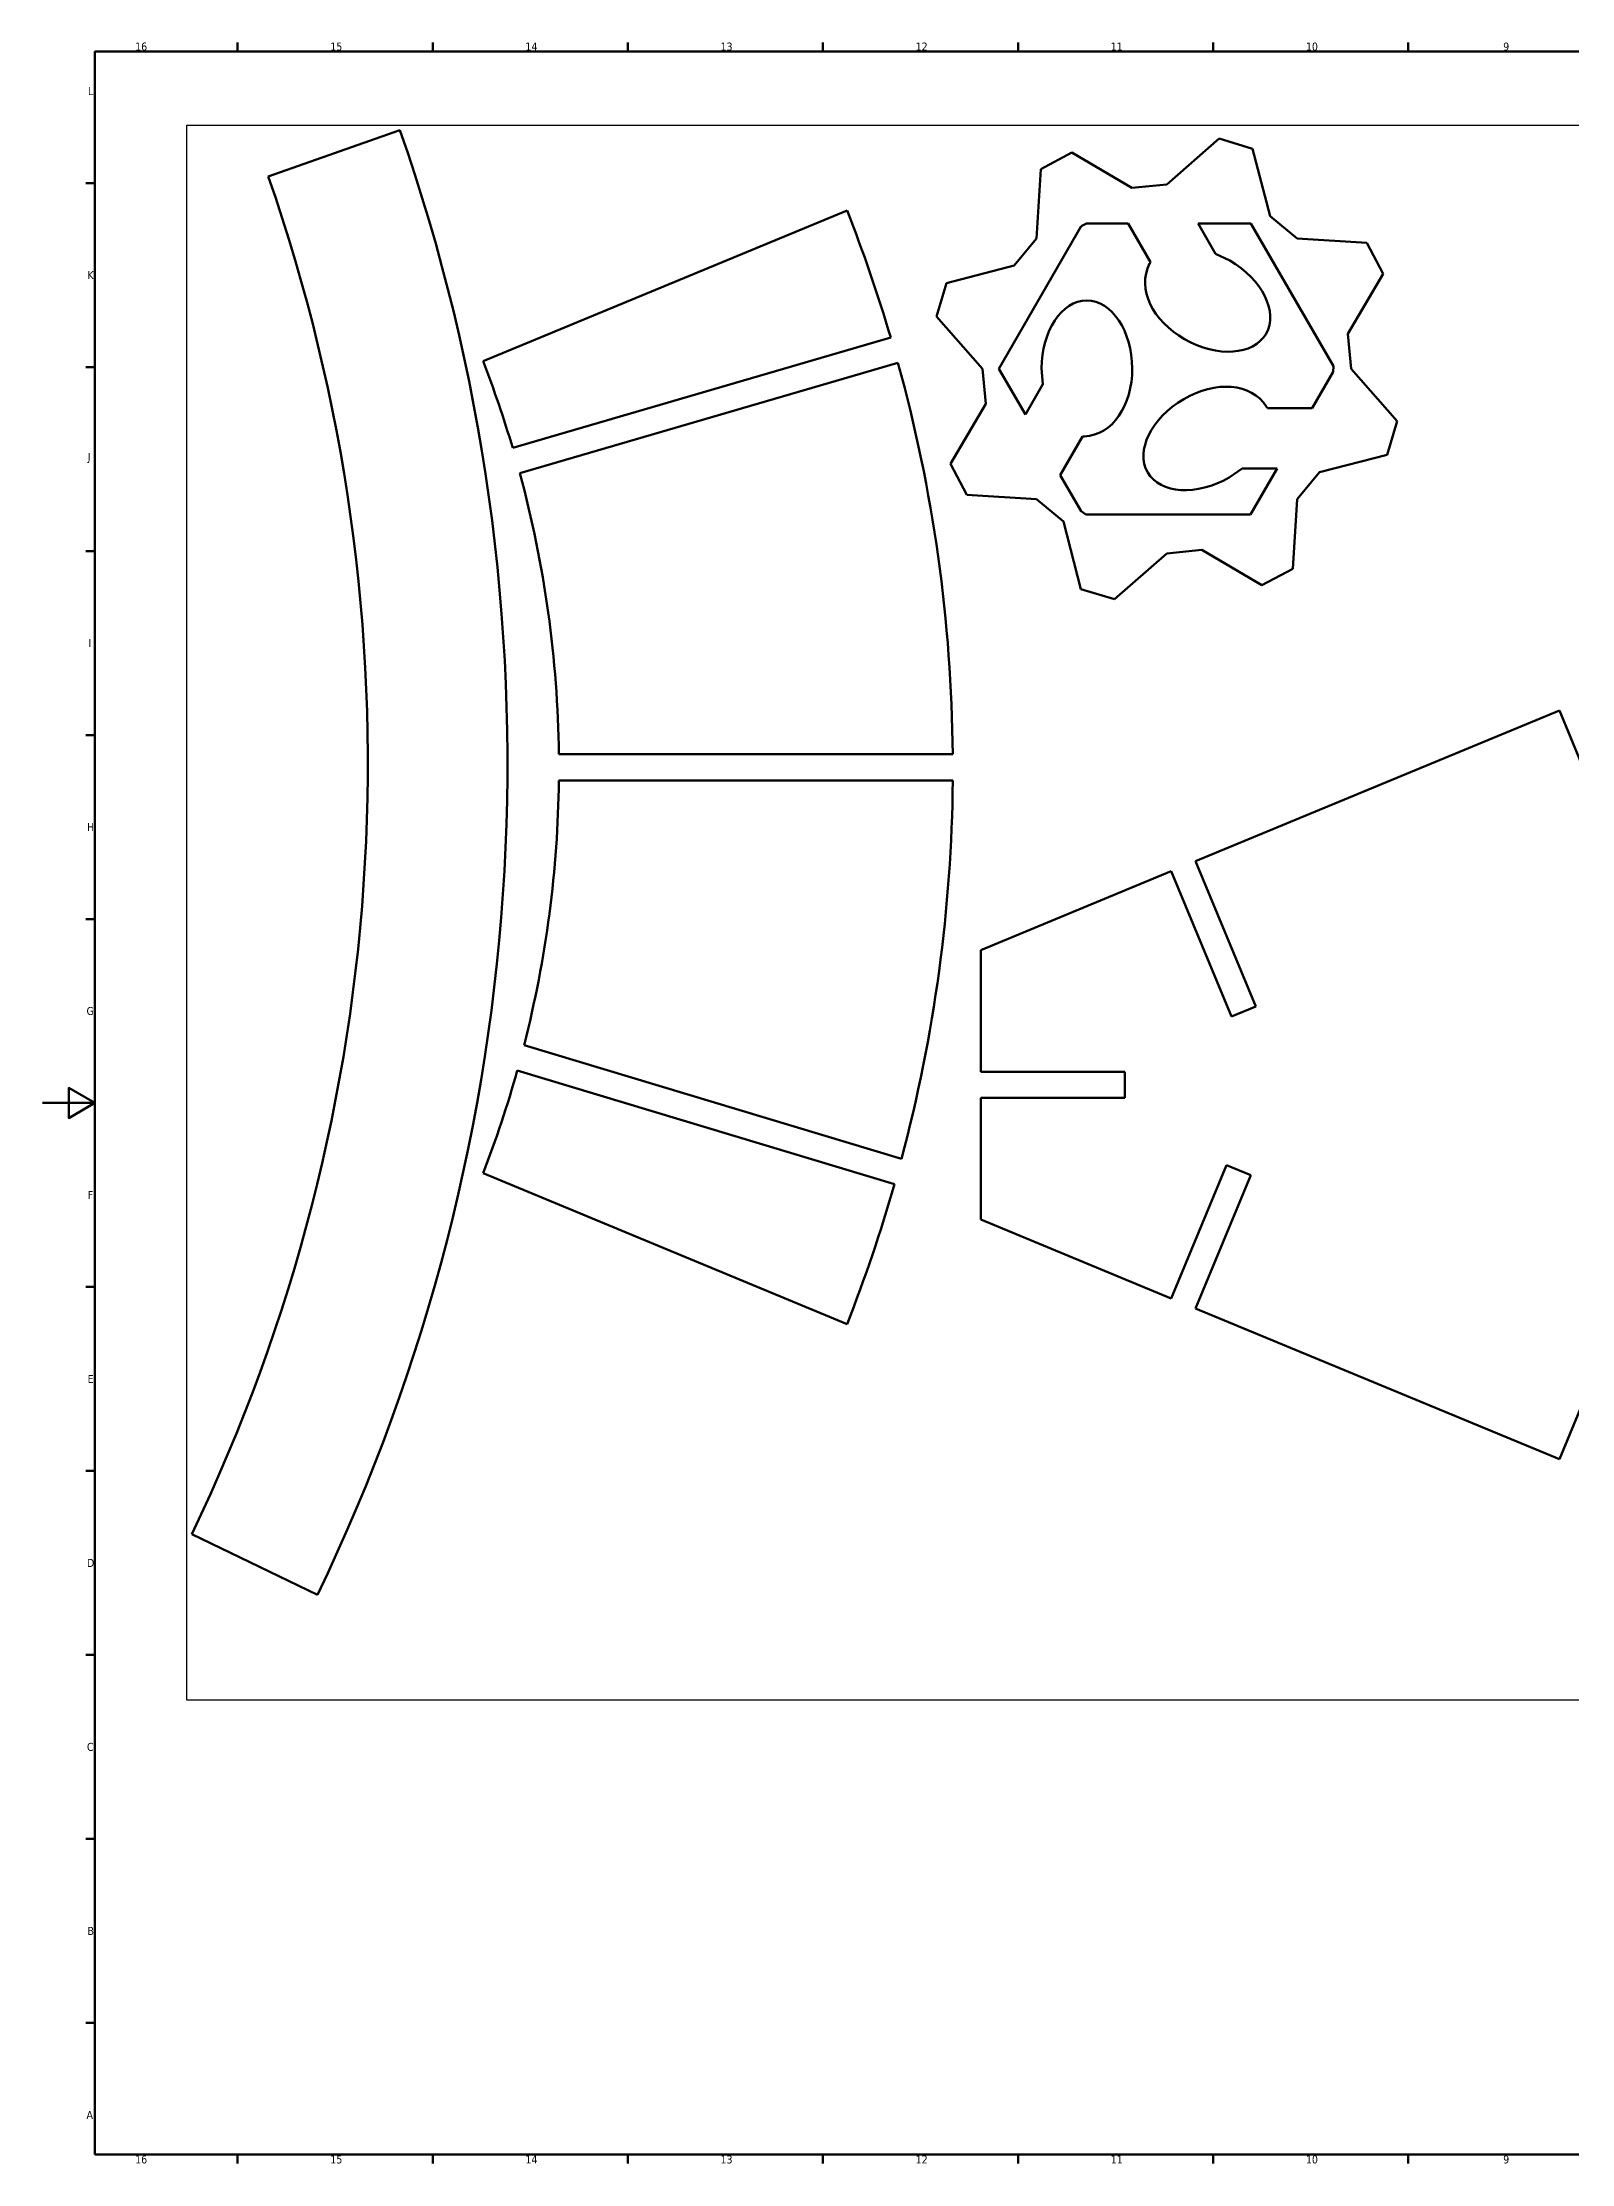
# Model space of a CAD drawing. Header units: millimetres. Extents: x 0 to 1189, y 0 to 841.
# Drawn here: x 0 to 582, y 16 to 825 of the extents above; entities that cross this region are included whole.
import ezdxf

# ---------------------------------------------------------------- set-up
doc = ezdxf.new("R2010")
doc.units = ezdxf.units.MM
doc.layers.get('0').update_dxf_attribs({"lineweight": 25})
for name, color, linetype, lineweight in [('Border (ANSI)', 7, 'Continuous', 70), ('Sketch Geometry (ANSI)', 7, 'Continuous', 25), ('Visible (ANSI)', 7, 'Continuous', 50)]:
    doc.layers.add(name, color=color, linetype=linetype, lineweight=lineweight)
doc.styles.add('Note Text (ANSI)', font='tahoma.ttf')

# ---------------------------------------------------------------- blocks, each defined once
blk = doc.blocks.new('Borders Default Border')
at = {"layer": 'Border (ANSI)'}
for p, q in [((74.31, 821), (74.31, 824.45)), ((148.63, 821), (148.63, 824.45)), ((222.94, 821), (222.94, 824.45)), ((297.25, 821), (297.25, 824.45)), ((371.56, 821), (371.56, 824.45)), ((445.88, 821), (445.88, 824.45)), ((520.19, 821), (520.19, 824.45)), ((20, 770.92), (16.55, 770.92)), ((20, 700.83), (16.55, 700.83)), ((20, 630.75), (16.55, 630.75)), ((20, 560.67), (16.55, 560.67)), ((20, 490.58), (16.55, 490.58)), ((20, 350.42), (16.55, 350.42)), ((20, 280.33), (16.55, 280.33)), ((20, 210.25), (16.55, 210.25)), ((20, 140.17), (16.55, 140.17)), ((20, 70.08), (16.55, 70.08)), ((74.31, 20), (74.31, 16.55)), ((148.63, 20), (148.63, 16.55)), ((222.94, 20), (222.94, 16.55)), ((297.25, 20), (297.25, 16.55)), ((371.56, 20), (371.56, 16.55)), ((445.88, 20), (445.88, 16.55)), ((520.19, 20), (520.19, 16.55))]:
    blk.add_line(p, q, dxfattribs=at)
at = {"layer": 'Border (ANSI)', "flags": 128}
for points in [[(20, 20), (20, 821), (1169, 821), (1169, 20), (20, 20)], [(0, 420.5), (20, 420.5), (10, 426.27), (10, 414.73), (20, 420.5)]]:
    blk.add_lwpolyline(points, dxfattribs=at)
at = {"layer": 'Border (ANSI)', "attachment_point": 7, "style": 'Note Text (ANSI)'}
for s, insert, char_height in [('16', (35.32, 821.34), 3.048), ('15', (109.64, 821.34), 3.048), ('14', (183.95, 821.4), 3.048), ('13', (258.26, 821.34), 3.048), ('12', (332.57, 821.4), 3.048), ('11', (406.89, 821.4), 3.048), ('10', (481.2, 821.34), 3.048), ('9', (556.34, 821.34), 3.05), ('L', (17.34, 804.43), 3.05), ('K', (17.15, 734.35), 3.05), ('J', (17.22, 664.23), 3.05), ('I', (17.48, 594.18), 3.05), ('H', (16.97, 524.1), 3.05), ('G', (16.81, 453.96), 3.05), ('F', (17.29, 383.93), 3.05), ('E', (17.21, 313.85), 3.05), ('D', (16.96, 243.77), 3.05), ('C', (16.95, 173.63), 3.05), ('B', (17.15, 103.6), 3.05), ('A', (16.78, 33.52), 3.05), ('16', (35.32, 16.49), 3.048), ('15', (109.64, 16.49), 3.048), ('14', (183.95, 16.55), 3.048), ('13', (258.26, 16.49), 3.048), ('12', (332.57, 16.55), 3.048), ('11', (406.89, 16.55), 3.048), ('10', (481.2, 16.49), 3.048), ('9', (556.34, 16.49), 3.05)]:
    blk.add_mtext(s, dxfattribs=dict(at, insert=insert, char_height=char_height))

msp = doc.modelspace()

# ---------------------------------------------------------------- linework, layer by layer
at = {"layer": 'Sketch Geometry (ANSI)'}
for p, q in [((55, 793), (855, 793)), ((55, 193), (55, 793)), ((855, 193), (55, 193))]:
    msp.add_line(p, q, dxfattribs=at)
at = {"layer": 'Visible (ANSI)'}
for p, q in [((136.17, 791.02), (85.98, 773.46)), ((428.23, 770.4), (448.14, 787.91)), ((448.14, 787.91), (460.92, 783.99)), ((460.92, 783.99), (467.6, 758.33)), ((378.55, 749.82), (380.24, 776.28)), ((380.24, 776.28), (392.06, 782.55)), ((392.06, 782.55), (414.92, 769.13)), ((414.92, 769.13), (428.23, 770.4)), ((306.43, 760.52), (167.82, 703.11)), ((364.27, 700.2), (395.66, 754.57)), ((395.66, 754.57), (397.59, 755.55)), ((397.59, 755.55), (413.47, 755.56)), ((413.47, 755.56), (422, 740.81)), ((440.12, 755.5), (460.26, 755.5)), ((446.76, 744), (440.12, 755.5)), ((460.26, 755.5), (491.66, 701.13)), ((467.6, 758.33), (477.91, 749.82)), ((370.04, 739.51), (378.55, 749.82)), ((452.17, 741.39), (446.76, 744)), ((477.91, 749.82), (504.37, 748.13)), ((504.37, 748.13), (510.64, 736.32)), ((344.38, 732.83), (370.04, 739.51)), ((510.64, 736.32), (497.22, 713.46)), ((340.46, 720.05), (344.38, 732.83)), ((357.98, 700.14), (340.46, 720.05)), ((179.1, 670.02), (323.08, 712.09)), ((497.22, 713.46), (498.49, 700.14)), ((325.83, 702.47), (181.83, 660.4)), ((359.25, 686.83), (357.98, 700.14)), ((374.35, 682.75), (364.27, 700.2)), ((380.55, 700.25), (380.99, 694.26)), ((491.54, 698.97), (483.61, 685.21)), ((491.66, 701.13), (491.54, 698.97)), ((498.49, 700.14), (516, 680.24)), ((345.82, 663.97), (359.25, 686.83)), ((380.99, 694.26), (374.35, 682.75)), ((483.61, 685.21), (466.57, 685.21)), ((516, 680.24), (512.09, 667.45)), ((387.61, 659.65), (396.14, 674.41)), ((352.09, 652.15), (345.82, 663.97)), ((512.09, 667.45), (486.43, 660.78)), ((395.57, 645.9), (387.61, 659.65)), ((451.98, 658.79), (456.95, 662.17)), ((456.95, 662.17), (470.23, 662.17)), ((470.23, 662.17), (460.16, 644.72)), ((486.43, 660.78), (477.91, 650.46)), ((378.55, 650.46), (352.09, 652.15)), ((388.87, 641.95), (378.55, 650.46)), ((477.91, 650.46), (476.22, 624)), ((395.54, 616.29), (388.87, 641.95)), ((397.38, 644.72), (395.57, 645.9)), ((460.16, 644.72), (397.38, 644.72)), ((441.55, 631.16), (428.23, 629.88)), ((464.41, 617.73), (441.55, 631.16)), ((428.23, 629.88), (408.33, 612.37)), ((476.22, 624), (464.41, 617.73)), ((408.33, 612.37), (395.54, 616.29)), ((577.76, 570.01), (439.18, 512.61)), ((598.79, 519.24), (577.76, 570.01)), ((196.69, 553.39), (346.7, 553.39)), ((346.7, 543.39), (196.69, 543.39)), ((439.18, 512.61), (462.1, 457.27)), ((429.94, 508.78), (357.34, 478.71)), ((452.86, 453.44), (429.94, 508.78)), ((357.34, 478.71), (357.34, 432.42)), ((462.1, 457.27), (452.86, 453.44)), ((183.44, 442.52), (327.16, 399.2)), ((324.49, 389.56), (180.86, 432.85)), ((357.34, 432.42), (412.29, 432.42)), ((412.29, 432.42), (412.29, 422.42)), ((357.34, 422.42), (357.34, 376.13)), ((412.29, 422.42), (357.34, 422.42)), ((429.94, 346.06), (450.97, 396.82)), ((450.97, 396.82), (460.21, 393)), ((167.84, 393.73), (306.43, 336.25)), ((460.21, 393), (439.18, 342.23)), ((357.34, 376.13), (429.94, 346.06)), ((439.18, 342.23), (577.76, 284.83)), ((577.76, 284.83), (598.77, 335.54)), ((56.84, 256.27), (104.75, 233.19))]:
    msp.add_line(p, q, dxfattribs=at)
for centre, radius, start, end in [((-552.9, 550.04), 730, 334.27526, 19.27526), ((-552.9, 550.04), 676.82, 334.27526, 19.27526), ((-231.84, 548.39), 578.56, 16.43584, 21.50963), ((-231.84, 548.39), 428.56, 16.48843, 21.16294), ((-231.84, 548.39), 578.56, 0.49516, 15.4455), ((-231.84, 548.39), 428.56, 0.66848, 15.15142), ((-231.84, 548.39), 428.56, 345.69816, 359.33152), ((-231.84, 548.39), 578.56, 345.05663, 359.50484), ((-231.84, 548.39), 428.56, 338.84545, 344.36053), ((-231.84, 548.39), 578.56, 338.49037, 344.06603)]:
    msp.add_arc(centre, radius, start, end, dxfattribs=at)
for points in [[(421.69, 740.25), (416.63, 730.58), (422.83, 718.44), (434.99, 711.46)], [(422, 740.81), (421.83, 740.45), (421.63, 740.12), (421.69, 740.25)], [(466.02, 713.54), (470.77, 721.8), (464.57, 734.27), (452.17, 741.39)], [(397.73, 726.17), (388.2, 726.15), (380.51, 714.54), (380.55, 700.25)], [(415.05, 700.34), (415.01, 714.63), (407.26, 726.19), (397.73, 726.17)], [(434.99, 711.46), (447.39, 704.35), (461.28, 705.28), (466.02, 713.54)], [(396.76, 674.42), (407.68, 674.88), (415.09, 686.31), (415.05, 700.34)], [(466.24, 685.75), (460.39, 694.97), (446.78, 695.67), (434.65, 688.63)], [(434.65, 688.63), (422.3, 681.45), (416.16, 668.95), (420.94, 660.71)], [(466.57, 685.21), (466.34, 685.53), (466.16, 685.87), (466.24, 685.75)], [(396.14, 674.41), (396.52, 674.44), (396.91, 674.43), (396.76, 674.42)], [(420.94, 660.71), (425.72, 652.47), (439.63, 651.61), (451.98, 658.79)]]:
    msp.add_open_spline(points, degree=3, dxfattribs=at)

# ---------------------------------------------------------------- block references
msp.add_blockref('Borders Default Border', (0, 0))

doc.saveas('drawing.dxf')
